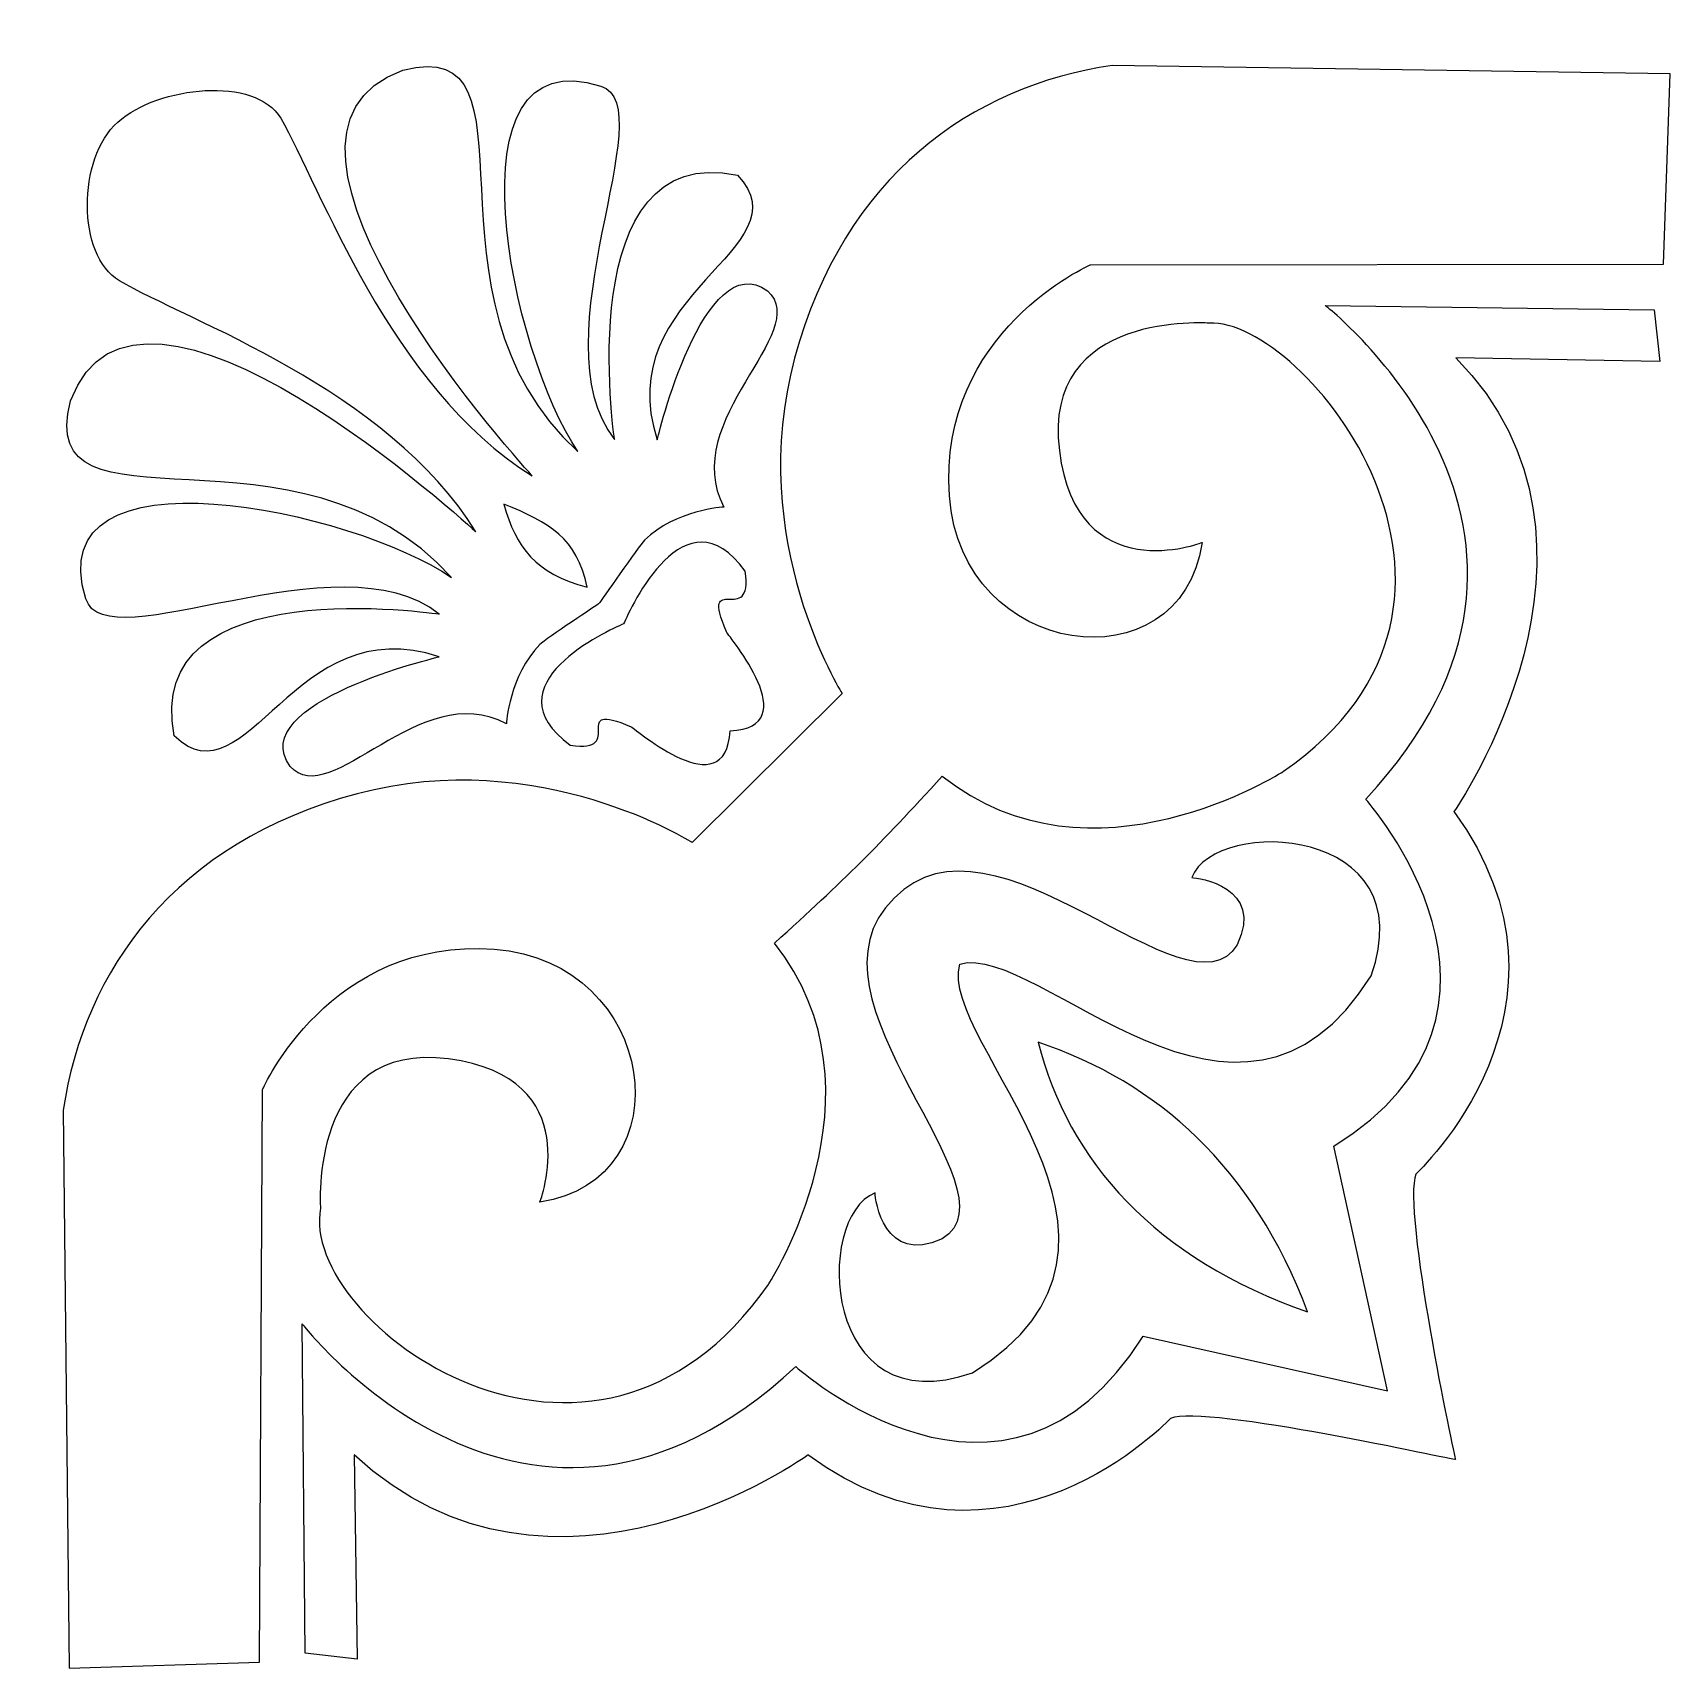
# Model space of a CAD drawing. Header units: centimetres. Extents: x -9.8 to 8.8, y -12.7 to 5.9.
import ezdxf

# ---------------------------------------------------------------- set-up
doc = ezdxf.new("R2010")
doc.units = ezdxf.units.CM
doc.header["$MEASUREMENT"] = 0
doc.layers.add('layer 1', color=7, linetype='Continuous')

msp = doc.modelspace()

# ---------------------------------------------------------------- linework, layer by layer
at = {"layer": 'layer 1', "color": 242}
for points, knots in [([(-4.37649, -1.99196), (-4.37649, -1.99196), (-4.34188, -1.43832), (-3.99586, -1.09229), (-3.99586, -1.09229), (-3.9265, -1.02293), (-3.33147, -0.63479), (-3.32041, -0.62342), (-3.32041, -0.62342), (-3.31157, -0.61245), (-2.87736, 0.02117), (-2.80593, 0.09286), (-2.80593, 0.09286), (-2.45849, 0.43747), (-1.90473, 0.46984), (-1.90473, 0.46984), (-1.90473, 0.46984), (-2.43127, 1.4581), (-0.89324, 2.45538), (-1.41033, 2.92463), (-1.41033, 2.92463), (-2.13487, 3.44659), (-2.66287, 1.23417), (-2.66287, 1.23417), (-2.66287, 1.23417), (-3.20978, 2.89732), (-0.95852, 3.40721), (-1.75101, 4.2409), (-1.75101, 4.2409), (-3.65257, 4.62926), (-3.1473, 1.23612), (-3.1473, 1.23612), (-3.1473, 1.23612), (-4.0431, 2.37699), (-2.58056, 5.0262), (-3.30403, 5.25069), (-3.30403, 5.25069), (-5.08695, 5.82029), (-4.32321, 2.20128), (-3.56309, 1.09941), (-3.56309, 1.09941), (-5.50042, 2.85508), (-3.88894, 5.85653), (-5.55246, 5.43281), (-5.55246, 5.43281), (-7.63169, 4.67999), (-4.08326, 0.8247), (-4.08326, 0.8247), (-4.08326, 0.8247), (-5.70549, 1.83477), (-6.49207, 4.12173), (-6.93879, 4.8848), (-6.93879, 4.8848), (-7.22303, 5.37027), (-8.32606, 5.25276), (-8.78887, 4.84256), (-8.78887, 4.84256), (-9.25168, 4.43236), (-9.25545, 3.3259), (-8.77099, 3.03963), (-8.77099, 3.03963), (-8.00973, 2.58979), (-5.72598, 1.81431), (-4.72251, 0.18799), (-4.72251, 0.18799), (-4.72251, 0.18799), (-8.56337, 3.75204), (-9.32462, 1.6759), (-9.32462, 1.6759), (-9.7551, 0.0141), (-6.74711, 1.61339), (-4.99933, -0.33104), (-4.99933, -0.33104), (-6.09812, 0.43354), (-9.71399, 1.21195), (-9.15161, -0.57326), (-9.15161, -0.57326), (-8.93008, -1.29764), (-6.27496, 0.15415), (-5.13774, -0.74627), (-5.13774, -0.74627), (-5.13774, -0.74627), (-8.52877, -0.22723), (-8.14814, -2.13036), (-8.14814, -2.13036), (-7.31769, -2.92622), (-6.79865, -0.67706), (-5.13774, -1.2307), (-5.13774, -1.2307), (-5.13774, -1.2307), (-7.35229, -1.74974), (-6.83325, -2.47639), (-6.83325, -2.47639), (-6.36611, -2.99536), (-5.36261, -1.46139), (-4.37649, -1.99196)], [0, 0, 0, 0, 0.04, 0.04, 0.04, 0.04, 0.08, 0.08, 0.08, 0.08, 0.12, 0.12, 0.12, 0.12, 0.16, 0.16, 0.16, 0.16, 0.2, 0.2, 0.2, 0.2, 0.24, 0.24, 0.24, 0.24, 0.28, 0.28, 0.28, 0.28, 0.32, 0.32, 0.32, 0.32, 0.36, 0.36, 0.36, 0.36, 0.4, 0.4, 0.4, 0.4, 0.44, 0.44, 0.44, 0.44, 0.48, 0.48, 0.48, 0.48, 0.52, 0.52, 0.52, 0.52, 0.56, 0.56, 0.56, 0.56, 0.6, 0.6, 0.6, 0.6, 0.64, 0.64, 0.64, 0.64, 0.68, 0.68, 0.68, 0.68, 0.72, 0.72, 0.72, 0.72, 0.76, 0.76, 0.76, 0.76, 0.8, 0.8, 0.8, 0.8, 0.84, 0.84, 0.84, 0.84, 0.88, 0.88, 0.88, 0.88, 0.92, 0.92, 0.92, 0.92, 1, 1, 1, 1]), ([(8.76409, 3.22936), (8.76409, 3.22936), (2.25875, 3.22115), (2.25875, 3.22115), (2.25875, 3.22115), (2.25875, 3.22115), (0.52558, 2.46694), (0.65638, 0.59785), (0.65638, 0.59785), (0.78722, -1.27121), (3.2773, -1.59275), (3.52627, 0.06718), (3.52627, 0.06718), (3.52627, 0.06718), (2.10535, -0.4807), (1.90417, 1.11182), (1.90417, 1.11182), (1.70303, 2.70438), (3.60557, 2.55824), (3.60557, 2.55824), (3.60557, 2.55824), (4.6789, 2.62107), (7.26431, -0.58014), (4.44998, -2.53176), (4.44998, -2.53176), (4.44998, -2.53176), (2.26431, -3.9416), (0.57429, -2.58526), (0.57429, -2.58526), (-0.14359, -3.37643), (-0.53748, -3.76871), (-1.33148, -4.48333), (-1.33148, -4.48333), (0.01802, -6.17884), (-1.40068, -8.35879), (-1.40068, -8.35879), (-1.40068, -8.35879), (-3.40221, -11.23333), (-6.73608, -8.79373), (-6.48723, -7.49373), (-6.48723, -7.49373), (-6.48723, -7.49373), (-6.62564, -5.5906), (-5.03393, -5.79822), (-5.03393, -5.79822), (-3.44222, -6.00583), (-3.99586, -7.42453), (-3.99586, -7.42453), (-3.99586, -7.42453), (-2.33495, -7.18231), (-2.64637, -4.69094), (-4.5149, -4.55253), (-4.5149, -4.55253), (-6.38342, -4.41412), (-7.14468, -6.14424), (-7.14468, -6.14424), (-7.14468, -6.14424), (-7.14468, -6.14424), (-7.17928, -12.64949), (-7.17928, -12.64949), (-7.17928, -12.64949), (-7.17928, -12.64949), (-9.3405, -12.71869), (-9.3405, -12.71869), (-9.3405, -12.71869), (-9.3405, -12.71869), (-9.4097, -6.38011), (-9.4097, -6.38011), (-9.4097, -6.38011), (-9.16748, -4.7884), (-8.14814, -3.34145), (-6.072, -2.78781), (-6.072, -2.78781), (-3.99586, -2.23417), (-2.26574, -3.34145), (-2.26574, -3.34145), (-2.26574, -3.34145), (-2.26574, -3.34145), (-0.56381, -1.64637), (-0.56381, -1.64637), (-0.56381, -1.64637), (-0.56381, -1.64637), (-1.66405, 0.08824), (-1.10199, 2.16212), (-1.10199, 2.16212), (-0.53993, 4.236), (0.91114, 5.24946), (2.50382, 5.48521), (2.50382, 5.48521), (2.50382, 5.48521), (8.84206, 5.39029), (8.84206, 5.39029), (8.84206, 5.39029), (8.84206, 5.39029), (8.76409, 3.22936), (8.76409, 3.22936)], [0, 0, 0, 0, 0.04, 0.04, 0.04, 0.04, 0.08, 0.08, 0.08, 0.08, 0.12, 0.12, 0.12, 0.12, 0.16, 0.16, 0.16, 0.16, 0.2, 0.2, 0.2, 0.2, 0.24, 0.24, 0.24, 0.24, 0.28, 0.28, 0.28, 0.28, 0.32, 0.32, 0.32, 0.32, 0.36, 0.36, 0.36, 0.36, 0.4, 0.4, 0.4, 0.4, 0.44, 0.44, 0.44, 0.44, 0.48, 0.48, 0.48, 0.48, 0.52, 0.52, 0.52, 0.52, 0.56, 0.56, 0.56, 0.56, 0.6, 0.6, 0.6, 0.6, 0.64, 0.64, 0.64, 0.64, 0.68, 0.68, 0.68, 0.68, 0.72, 0.72, 0.72, 0.72, 0.76, 0.76, 0.76, 0.76, 0.8, 0.8, 0.8, 0.8, 0.84, 0.84, 0.84, 0.84, 0.88, 0.88, 0.88, 0.88, 0.92, 0.92, 0.92, 0.92, 1, 1, 1, 1]), ([(8.65817, 2.71076), (8.65817, 2.71076), (4.92131, 2.76051), (4.92131, 2.76051), (4.92131, 2.76051), (4.92131, 2.76051), (8.2327, 0.18649), (5.38299, -2.84699), (5.38299, -2.84699), (5.38299, -2.84699), (7.51862, -5.24323), (5.02097, -6.79021), (5.02097, -6.79021), (5.02097, -6.79021), (5.62989, -9.5672), (5.62989, -9.5672), (5.62989, -9.5672), (5.62989, -9.5672), (2.85541, -8.94703), (2.85541, -8.94703), (2.85541, -8.94703), (1.2983, -11.4384), (-1.08926, -9.29306), (-1.08926, -9.29306), (-1.08926, -9.29306), (-4.13427, -12.13045), (-6.69484, -8.80862), (-6.69484, -8.80862), (-6.69484, -8.80862), (-6.69484, -8.80862), (-6.66024, -12.54568), (-6.66024, -12.54568), (-6.66024, -12.54568), (-6.66024, -12.54568), (-6.072, -12.61488), (-6.072, -12.61488), (-6.072, -12.61488), (-6.072, -12.61488), (-6.1066, -10.29652), (-6.1066, -10.29652), (-6.1066, -10.29652), (-3.83759, -12.38753), (-0.95085, -10.29652), (-0.95085, -10.29652), (-0.95085, -10.29652), (1.2637, -11.92284), (3.16683, -9.8813), (3.16683, -9.8813), (3.16683, -9.8813), (3.566, -9.72167), (6.40968, -10.3618), (6.40333, -10.34961), (6.40333, -10.34961), (6.39648, -10.3486), (5.79271, -7.50398), (5.95394, -7.10544), (5.95394, -7.10544), (5.95394, -7.10544), (8.00321, -5.2106), (6.38589, -2.98945), (6.38589, -2.98945), (6.38589, -2.98945), (8.48978, 0.03758), (6.40679, 2.16624), (6.40679, 2.16624), (6.40679, 2.16624), (8.72499, 2.12224), (8.72499, 2.12224), (8.72499, 2.12224), (8.72499, 2.12224), (8.65817, 2.71076), (8.65817, 2.71076)], [0, 0, 0, 0, 0.05263158, 0.05263158, 0.05263158, 0.05263158, 0.10526316, 0.10526316, 0.10526316, 0.10526316, 0.15789474, 0.15789474, 0.15789474, 0.15789474, 0.21052632, 0.21052632, 0.21052632, 0.21052632, 0.26315789, 0.26315789, 0.26315789, 0.26315789, 0.31578947, 0.31578947, 0.31578947, 0.31578947, 0.36842105, 0.36842105, 0.36842105, 0.36842105, 0.42105263, 0.42105263, 0.42105263, 0.42105263, 0.47368421, 0.47368421, 0.47368421, 0.47368421, 0.52631579, 0.52631579, 0.52631579, 0.52631579, 0.57894737, 0.57894737, 0.57894737, 0.57894737, 0.63157895, 0.63157895, 0.63157895, 0.63157895, 0.68421053, 0.68421053, 0.68421053, 0.68421053, 0.73684211, 0.73684211, 0.73684211, 0.73684211, 0.78947368, 0.78947368, 0.78947368, 0.78947368, 0.84210526, 0.84210526, 0.84210526, 0.84210526, 0.89473684, 0.89473684, 0.89473684, 0.89473684, 1, 1, 1, 1]), ([(-3.04466, -0.85746), (-2.96998, -0.6848), (-2.34349, 0.68657), (-1.66546, -0.25778), (-1.66546, -0.25778), (-1.56433, -0.91564), (-2.18434, -0.22107), (-1.87588, -0.94898), (-1.87588, -0.94898), (-1.85485, -0.99861), (-0.96009, -2.03551), (-1.83584, -2.07141), (-1.83584, -2.07141), (-1.88643, -2.94806), (-2.90816, -2.04783), (-2.95779, -2.02656), (-2.95779, -2.02656), (-3.68444, -1.71514), (-2.99239, -2.33798), (-3.64984, -2.23417), (-3.64984, -2.23417), (-4.59142, -1.55234), (-3.21767, -0.93144), (-3.04466, -0.85746)], [0, 0, 0, 0, 0.14285714, 0.14285714, 0.14285714, 0.14285714, 0.28571429, 0.28571429, 0.28571429, 0.28571429, 0.42857143, 0.42857143, 0.42857143, 0.42857143, 0.57142857, 0.57142857, 0.57142857, 0.57142857, 0.71428571, 0.71428571, 0.71428571, 0.71428571, 1, 1, 1, 1]), ([(-4.40628, 0.50388), (-3.88206, 0.29007), (-3.57749, 0.1202), (-3.45822, -0.44104), (-3.45822, -0.44104), (-4.04932, -0.28255), (-4.26334, 0.00753), (-4.40628, 0.50388)], [0, 0, 0, 0, 0.33333333, 0.33333333, 0.33333333, 0.33333333, 1, 1, 1, 1]), ([(0.0277, -3.974), (1.15719, -2.80107), (3.37391, -5.42004), (3.92296, -4.50199), (3.92296, -4.50199), (4.23705, -3.84581), (3.47621, -3.73892), (3.407, -3.73864), (3.407, -3.73864), (3.68087, -3.04187), (6.05649, -3.1438), (5.44405, -4.85418), (5.44405, -4.85418), (3.95458, -7.25133), (1.66051, -4.46305), (0.77399, -4.72026), (0.77399, -4.72026), (0.51304, -5.60572), (3.32092, -7.88247), (0.91768, -9.36226), (0.91768, -9.36226), (-0.79519, -9.96775), (-0.88746, -7.59176), (-0.1896, -7.32072), (-0.1896, -7.32072), (-0.1896, -7.38992), (-0.08579, -8.15118), (0.57165, -7.83976), (0.57165, -7.83976), (1.49196, -7.29438), (-1.15007, -5.09872), (0.0277, -3.974)], [0, 0, 0, 0, 0.11111111, 0.11111111, 0.11111111, 0.11111111, 0.22222222, 0.22222222, 0.22222222, 0.22222222, 0.33333333, 0.33333333, 0.33333333, 0.33333333, 0.44444444, 0.44444444, 0.44444444, 0.44444444, 0.55555556, 0.55555556, 0.55555556, 0.55555556, 0.66666667, 0.66666667, 0.66666667, 0.66666667, 0.77777778, 0.77777778, 0.77777778, 0.77777778, 1, 1, 1, 1]), ([(1.66161, -5.60792), (3.0249, -6.06542), (4.0989, -7.02379), (4.72394, -8.67021), (4.72394, -8.67021), (2.99382, -8.07226), (2.00764, -6.95741), (1.66161, -5.60792)], [0, 0, 0, 0, 0.33333333, 0.33333333, 0.33333333, 0.33333333, 1, 1, 1, 1])]:
    msp.add_open_spline(points, degree=3, knots=knots, dxfattribs=at)

doc.saveas('drawing.dxf')
